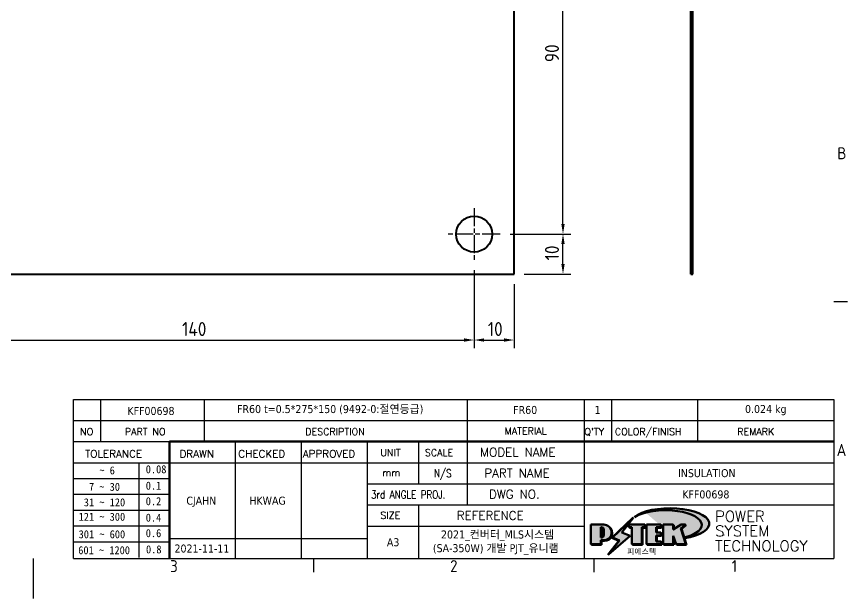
# Model space of a CAD drawing. Header units: millimetres. Extents: x 0 to 420, y 0 to 297.
# Drawn here: x 205.8 to 413.4, y 0 to 145.5 of the extents above; entities that cross this region are included whole.
import ezdxf
from ezdxf.enums import TextEntityAlignment as Align

# ---------------------------------------------------------------- set-up
doc = ezdxf.new("R2010")
doc.units = ezdxf.units.MM
doc.linetypes.add('CHAIN', pattern=[0.35429999999999995, 0.2362, -0.0295, 0.0591, -0.0295])
doc.linetypes.add('DASHED', pattern=[0.2067, 0.1654, -0.0413])
doc.layers.get('0').update_dxf_attribs({"color": 3, "lineweight": 25})
for name, color, linetype, lineweight in [('가려진 것(ISO)', 2, 'DASHED', 18), ('가시적인 것(ISO)', 3, 'Continuous', 40), ('경계(ISO)', 7, 'Continuous', 25), ('제목(ISO)', 5, 'Continuous', 50), ('중심 표식(ISO)', 1, 'Continuous', 25), ('치수(ISO)', 2, 'Continuous', 25), ('해치(ISO)', 7, 'Continuous', 18)]:
    doc.layers.add(name, color=color, linetype=linetype, lineweight=lineweight)
doc.styles.add('HAN_291', font='')
doc.styles.add('HAN_370', font='', dxfattribs={"width": 2})
doc.styles.add('RC_284', font='ROMANC.shx')
doc.styles.add('RC_287', font='ROMANC.shx')
doc.styles.add('RC_292', font='ROMANC.shx')
doc.styles.add('ROMANT_294', font='romant.shx')
doc.styles.add('문자 텍스트_PSTEK_POSCO', font='isocp.shx')
doc.styles.add('치수 텍스트_PSTEK_POSCO', font='isocp.shx')
doc.styles.add('텍스트 스타일198', font='tahoma.ttf')
doc.styles.add('텍스트 스타일333', font='ROMANC.shx', dxfattribs={"width": 0.800000011920929})
doc.styles.get('HAN_291').set_extended_font_data('GulimChe')
doc.styles.get('HAN_370').set_extended_font_data('GulimChe')
doc.dimstyles.new('치수_PSTEK_POSCO', dxfattribs={"dimtxt": 3.5, "dimasz": 2.5, "dimexe": 2, "dimexo": 2.5, "dimgap": 1, "dimtad": 1, "dimrnd": 1e-08, "dimdsep": 46, "dimtxsty": '치수 텍스트_PSTEK_POSCO', "dimcen": 0.09, "dimdle": 10, "dimclrd": 7, "dimclre": 7, "dimclrt": 2, "dimadec": 1, "dimazin": 2, "dimtfac": 1, "dimtmove": 0, "dimatfit": 3, "dimfxl": 0, "dimtolj": 1, "dimlwd": -1, "dimlwe": -1, "dimarcsym": 0})

# ---------------------------------------------------------------- blocks, each defined once
blk = doc.blocks.new('경계 Default Border')
at = {"layer": '경계(ISO)'}
for p, q in [((410, 74.25000190734863), (413.4000015258789, 74.25000190734863)), ((280, 10), (280, 6.599999666213989)), ((350, 10), (350, 6.599999666213989))]:
    blk.add_line(p, q, dxfattribs=at)
at = {"layer": '경계(ISO)', "flags": 128}
blk.add_lwpolyline([(210, 0), (210, 10)], dxfattribs=at)
at = {"layer": '경계(ISO)', "color": 2, "char_height": 3.00000011920929, "attachment_point": 7, "style": '문자 텍스트_PSTEK_POSCO'}
for s, insert in [('B', (410.878270202895, 109.8463944559917)), ('A', (410.7144008173592, 35.61784856929444)), ('3', (244.1685395229535, 6.57139439638704)), ('2', (314.127739416884, 6.57139439638704)), ('1', (384.4860661041481, 6.59999988079071))]:
    blk.add_mtext(s, dxfattribs=dict(at, insert=insert))
blk = doc.blocks.new('제목 블록 PSTEK')
for color, points in [(252, [(317.2195697678507, 17.0593801673321), (322.0326348870767, 21.62682475217465), (322.2781991042243, 21.94392121864296), (317.0471853425802, 16.97985676345368), (318.7512090904202, 16.1899260703855), (316.0018030350395, 12.71868385740789), (316.3356552234328, 13.00206718743325), (318.9235935156908, 16.2694494742633)]), (5, [(321.6183518841322, 17.4193704504104), (319.5281351041078, 18.24969419629727), (322.4505835294948, 22.02344462252142), (317.2195697678507, 17.0593801673321), (318.9235935156908, 16.2694494742633), (316.1741874603099, 12.79820726128571)]), (1, [(324.4839107253602, 19.60711530335299), (325.2419748254881, 19.60711530335299), (325.2419748254881, 20.25857663940324), (321.2266040451076, 20.25857663940324), (321.2266040451076, 19.60711530335299), (321.9846681452406, 19.60711530335299), (321.9846681452406, 15.3430047401139), (324.4839107253602, 15.3430047401139)]), (252, [(321.9846681452406, 19.60711530335299), (321.4042753185749, 19.60711530335299), (321.4042753185749, 19.45905590879572), (321.9846681452406, 19.45905590879572)]), (252, [(324.6615819988275, 19.45905590879572), (325.4196460989604, 19.45905590879572), (325.4196460989604, 20.11051724484596), (325.2419748254881, 20.11051724484596), (325.2419748254881, 19.60711530335299), (324.4839107253602, 19.60711530335299), (324.4839107253602, 15.3430047401139), (322.1623394187076, 15.3430047401139), (322.1623394187076, 15.19494534555726), (324.6615819988275, 15.19494534555726)]), (1, [(329.2277337269622, 20.25857663940324), (325.65654113025, 20.25857663940324), (325.65654113025, 15.3430047401139), (329.3580259941756, 15.3430047401139), (329.3580259941756, 15.9944660761648), (328.1137701654877, 15.9944660761648), (328.1137701654877, 17.56360607323003), (329.2277337269622, 17.56360607323003), (329.2277337269622, 18.25543873810179), (328.1137701654877, 18.25543873810179), (328.1137701654877, 19.60711530335299), (329.2277337269622, 19.60711530335299)]), (252, [(328.2914414389548, 19.45905590879572), (329.4054050004294, 19.45905590879572), (329.4054050004294, 20.11051724484596), (329.2277337269622, 20.11051724484596), (329.2277337269622, 19.60711530335299), (328.1137701654877, 19.60711530335299), (328.1137701654877, 18.25543873810179), (328.2914414389548, 18.25543873810179)]), (1, [(332.3312149849806, 20.25857663940324), (329.8592894925411, 20.25857663940324), (329.8592894925411, 15.3430047401139), (332.3312149849806, 15.3430047401139), (332.3312149849806, 17.4318630164523), (333.0701931098801, 15.3430047401139), (335.4855464857051, 15.3430047401139), (334.2514536401189, 19.30614745124769), (335.4379594596742, 20.25857663940324), (334.3071782107978, 20.25857663940324), (332.3312149849806, 18.99741471888304)]), (252, [(332.5088862584528, 20.1105172448466), (332.3312149849806, 20.1105172448466), (332.3312149849806, 18.99741471888368), (332.5088862584528, 19.11081371413894)]), (252, [(335.6156307331414, 20.11051724484596), (335.2535118015555, 20.11051724484596), (334.2514536401189, 19.30614745124769), (335.4855464857051, 15.3430047401139), (333.1954852176545, 15.3430047401139), (333.2478643833523, 15.19494534555726), (335.6632177591723, 15.19494534555726), (334.4291249135862, 19.15808805669106)]), (252, [(328.2914414389548, 17.41554667867274), (329.4054050004294, 17.41554667867274), (329.4054050004294, 18.10737934354514), (329.2277337269622, 18.10737934354514), (329.2277337269622, 17.56360607323003), (328.1137701654877, 17.56360607323003), (328.1137701654877, 15.9944660761648), (328.2914414389548, 15.9944660761648)]), (252, [(332.5088862584528, 16.92964231796647), (332.3312149849806, 17.43186301645164), (332.3312149849806, 15.3430047401139), (330.0369607660135, 15.3430047401139), (330.0369607660135, 15.19494534555726), (332.5088862584528, 15.19494534555726)]), (252, [(329.5356972676428, 15.8464066816075), (329.3580259941756, 15.8464066816075), (329.3580259941756, 15.3430047401139), (325.8342124037171, 15.3430047401139), (325.8342124037171, 15.19494534555726), (329.5356972676428, 15.19494534555726)])]:
    blk.add_hatch(color=color).paths.add_polyline_path(points)
h = blk.add_hatch(color=1)
edge = h.paths.add_edge_path(flags=0)
edge.add_line((314.2242174273352, 19.60711530335299), (314.2242174273352, 17.00126995915134))
edge.add_line((314.2242174273352, 17.00126995915134), (314.3485873187598, 17.00126995915134))
edge.add_arc((314.3485873187598, 17.6527312952023), 0.6514613360509371, 270, 360)
edge.add_line((315.0000486548106, 17.6527312952023), (315.0000486548106, 18.95565396730211))
edge.add_arc((314.3485873187598, 18.95565396730212), 0.6514613360508712, 0, 90)
edge.add_line((314.3485873187598, 19.60711530335299), (314.2242174273352, 19.60711530335299))
edge = h.paths.add_edge_path()
edge.add_arc((314.9847713324306, 18.28938669179658), 1.969189947606664, 269.9999999999959, 450)
edge.add_line((314.9847713324306, 20.25857663940318), (311.7664314776902, 20.25857663940324))
edge.add_line((311.7664314776902, 20.25857663940324), (311.7664314776902, 15.3430047401139))
edge.add_line((311.7664314776902, 15.3430047401139), (314.2242174273352, 15.3430047401139))
edge.add_line((314.2242174273352, 15.3430047401139), (314.2242174273352, 16.32019674418991))
edge.add_line((314.2242174273352, 16.32019674418991), (314.9847713324307, 16.32019674418991))
h = blk.add_hatch(color=252)
edge = h.paths.add_edge_path()
edge.add_arc((314.9847713324309, 18.28938669179657), 1.969189947606666, 270, 406.8278729790604)
edge.add_arc((315.1624426058984, 18.1413272972396), 1.969189947606962, -90, 53.560984836317004, ccw=False)
edge.add_line((315.1624426058984, 16.17213734963263), (314.4018887008024, 16.17213734963263))
edge.add_line((314.4018887008024, 16.17213734963263), (314.4018887008024, 15.19494534555726))
edge.add_line((314.4018887008024, 15.19494534555726), (311.9441027511573, 15.19494534555726))
edge.add_line((311.9441027511573, 15.19494534555726), (311.9441027511573, 15.3430047401139))
edge.add_line((311.9441027511573, 15.3430047401139), (314.2242174273352, 15.3430047401139))
edge.add_line((314.2242174273352, 15.3430047401139), (314.2242174273352, 16.32019674418991))
edge.add_line((314.2242174273352, 16.32019674418991), (314.9847713324309, 16.32019674418991))
h = blk.add_hatch(color=252)
edge = h.paths.add_edge_path()
edge.add_line((314.4018887008024, 19.45905590879572), (314.5262585922315, 19.45905590879572))
edge.add_arc((314.5262585922314, 18.80759457274939), 0.6514613360463194, 60.4189348879147, 90.00000000000318, ccw=False)
edge.add_arc((314.3485873187602, 18.95565396730057), 0.6514613360524251, 39.96992292766206, 90.00000000009999)
edge.add_line((314.3485873187591, 19.60711530335307), (314.2242174273352, 19.60711530335298))
edge.add_line((314.2242174273352, 19.60711530335299), (314.2242174273352, 17.00126995915134))
edge.add_line((314.2242174273352, 17.00126995915134), (314.3485873187591, 17.00126995915134))
edge.add_arc((314.3485873187568, 17.652731295233), 0.6514613360816299, 270.0000000002, 274.6930825552478)
edge.add_line((314.4018887008024, 17.0034541317032), (314.4018887008024, 19.45905590879572))
at = {"layer": '해치(ISO)'}
h = blk.add_hatch(color=140, dxfattribs=at)
edge = h.paths.add_edge_path()
edge.add_ellipse((330.3660919371412, 20.15576403068321), major_axis=(9.100907360794343, 0), ratio=0.4069904968023172, start_angle=301.3098473703837, end_angle=507.7436900681698)
edge.add_ellipse((331.5340919371412, 20.4634168429492), major_axis=(-9.82350664112931, 0), ratio=0.3942600559756514, start_angle=111.51207141178469, end_angle=334.47025347086895, ccw=False)
edge.add_line((335.1363447531188, 16.8601935978785), (335.0955236905705, 16.99119398620872))
at = {"color": 180}
for p, q in [((182.475792979055, 11.79100474011392), (182.4757929790549, 51.56524660363496)), ((182.4757929790549, 51.56524660363496), (372.4757929537551, 51.56524660363496)), ((189.2651435055721, 51.56524660363496), (189.2651435055722, 41.00524660363494)), ((215.2152739891528, 41.00524660363494), (215.2152739891528, 51.56524660363496)), ((280.8758854511282, 51.56524660363496), (280.8758854511282, 41.00524660363494)), ((310.0881549537552, 51.56524660363496), (310.0881549537553, 41.00524660363494)), ((316.9044520275131, 51.56524660363496), (316.9044520275127, 41.00524660363494)), ((338.4566026226726, 51.56524660363496), (338.4566026226727, 41.00524660363494)), ((372.4757929537551, 51.56524660363496), (372.4757929537551, 11.79100474011389)), ((182.475792979055, 46.2852466036349), (372.4757929537551, 46.28524660363492)), ((182.475792979055, 41.00524660363493), (206.451475290024, 41.00524660363493)), ((222.9401812389276, 11.79100474011392), (222.9401812389276, 41.00524660363494)), ((239.4288871878316, 11.79100474011392), (239.4288871878316, 41.00524660363494)), ((255.9175931367356, 11.79100474011392), (255.9175931367356, 41.00524660363494)), ((268.6918866058747, 41.00524660363494), (268.6918866058747, 30.44524660363498)), ((280.8758854511282, 41.00524660363494), (280.8758854511282, 25.16524660363502)), ((310.088154953755, 41.00524660363494), (310.088154953755, 11.79100474011392)), ((182.475792979055, 35.72524660363497), (206.451475290024, 35.72524660363497)), ((198.8621818849491, 12.02524660363491), (198.8621818849491, 35.72524660363497)), ((206.451475290024, 35.72524660363497), (372.4757929537551, 35.72524660363497)), ((182.475792979055, 31.77524660363492), (206.451475290024, 31.77524660363492)), ((255.917593136736, 30.44524660363498), (372.4757929537552, 30.44524660363501)), ((182.475792979055, 27.82524660363487), (206.451475290024, 27.82524660363487)), ((255.9175931367359, 25.16524660363502), (372.4757929537552, 25.165246603635)), ((268.6918866058744, 25.16524660363502), (268.6918866058744, 11.79100474011392)), ((182.475792979055, 23.87524660363505), (206.451475290024, 23.87524660363505)), ((182.475792979055, 19.92524660363478), (206.451475290024, 19.92524660363478)), ((255.9175931367359, 19.88524660363481), (310.0881549537553, 19.88524660363481)), ((206.451475290024, 16.74100474011396), (255.9175931367359, 16.74100474011396)), ((182.475792979055, 15.97524660363496), (206.451475290024, 15.97524660363496)), ((182.475792979055, 11.79100474011392), (372.4757929537551, 11.79100474011389))]:
    blk.add_line(p, q, dxfattribs=at)
at = {"color": 7, "lineweight": 50}
for p, q in [((206.4514752900237, 11.79100474011392), (206.4514752900237, 41.00524660363494)), ((206.451475290024, 41.00524660363494), (372.4757929537551, 41.00524660363496))]:
    blk.add_line(p, q, dxfattribs=at)
at = {"color": 7}
for p, q in [((322.2781991042243, 21.94392121864296), (317.0471853425802, 16.97985676345368)), ((322.4505835294948, 22.02344462252142), (317.2195697678507, 17.0593801673321)), ((317.2195697678507, 17.0593801673321), (322.0326348870767, 21.62682475217465)), ((319.5281351041078, 18.24969419629727), (322.4505835294948, 22.02344462252142)), ((322.0326348870767, 21.62682475217465), (322.2781991042243, 21.94392121864296)), ((311.7664314776902, 20.25900474011391), (311.7664314776902, 15.34300474011391)), ((314.9847713324309, 20.25857663940324), (311.7664314776902, 20.25857663940324)), ((314.9847713324309, 20.25857663940324), (311.7664314776902, 20.25857663940324)), ((311.7664314776902, 20.25857663940324), (311.7664314776902, 15.3430047401139)), ((314.2242174273352, 17.00126995915134), (314.2242174273352, 19.60711530335299)), ((314.2242174273352, 19.60711530335299), (314.3485873187591, 19.60711530335299)), ((314.3485873187591, 19.60711530335299), (314.2242174273352, 19.60711530335299)), ((314.2242174273352, 19.60711530335299), (314.2242174273352, 17.00126995915134)), ((314.2242174273352, 17.00126995915134), (314.2242174273352, 19.60711530335299)), ((314.2242174273352, 19.60711530335299), (314.3485873187591, 19.60711530335299)), ((314.4018887008024, 19.45905590879572), (314.5262585922314, 19.45905590879572)), ((314.4018887008024, 17.0034541317032), (314.4018887008024, 19.45905590879572)), ((315.0000486548106, 18.95565396730275), (315.0000486548106, 17.65273129520161)), ((315.0000486548106, 18.95565396730275), (315.0000486548106, 17.65273129520161)), ((325.2419748254881, 20.25857663940324), (321.2266040451076, 20.25857663940324)), ((321.2266040451076, 20.25857663940324), (321.2266040451076, 19.60711530335299)), ((325.2419748254881, 20.25857663940324), (321.2266040451076, 20.25857663940324)), ((321.2266040451076, 20.25857663940324), (321.2266040451076, 19.60711530335299)), ((321.2266040451076, 19.60711530335299), (321.9846681452406, 19.60711530335299)), ((321.2266040451076, 19.60711530335299), (321.9846681452406, 19.60711530335299)), ((321.4042753185749, 19.60711530335299), (321.4042753185749, 19.45905590879572)), ((321.9846681452406, 19.60711530335299), (321.4042753185749, 19.60711530335299)), ((321.4042753185749, 19.45905590879572), (321.9846681452406, 19.45905590879572)), ((321.9846681452406, 19.60711530335299), (321.9846681452406, 15.3430047401139)), ((321.9846681452406, 19.45905590879572), (321.9846681452406, 19.60711530335299)), ((321.9846681452406, 19.60711530335299), (321.9846681452406, 15.3430047401139)), ((324.4839107253602, 19.60711530335299), (325.2419748254881, 19.60711530335299)), ((324.4839107253602, 15.3430047401139), (324.4839107253602, 19.60711530335299)), ((325.2419748254881, 19.60711530335299), (324.4839107253602, 19.60711530335299)), ((324.4839107253602, 19.60711530335299), (324.4839107253602, 15.3430047401139)), ((324.4839107253602, 19.60711530335299), (325.2419748254881, 19.60711530335299)), ((324.4839107253602, 15.3430047401139), (324.4839107253602, 19.60711530335299)), ((324.6615819988275, 19.45905590879572), (325.4196460989604, 19.45905590879572)), ((324.6615819988275, 15.19494534555726), (324.6615819988275, 19.45905590879572)), ((325.2419748254881, 19.60711530335299), (325.2419748254881, 20.25857663940324)), ((325.2419748254881, 19.60711530335299), (325.2419748254881, 20.25857663940324)), ((325.4196460989604, 20.11051724484596), (325.2419748254881, 20.11051724484596)), ((325.2419748254881, 20.11051724484596), (325.2419748254881, 19.60711530335299)), ((325.4196460989604, 19.45905590879572), (325.4196460989604, 20.11051724484596)), ((329.2277337269622, 20.25857663940324), (325.65654113025, 20.25857663940324)), ((325.65654113025, 20.25857663940324), (325.65654113025, 15.3430047401139)), ((325.65654113025, 20.25857663940324), (325.65654113025, 15.3430047401139)), ((329.2277337269622, 20.25857663940324), (325.65654113025, 20.25857663940324)), ((328.1137701654877, 18.25543873810179), (328.1137701654877, 19.60711530335299)), ((328.1137701654877, 19.60711530335299), (329.2277337269622, 19.60711530335299)), ((329.2277337269622, 19.60711530335299), (328.1137701654877, 19.60711530335299)), ((328.1137701654877, 19.60711530335299), (328.1137701654877, 18.25543873810179)), ((328.1137701654877, 18.25543873810179), (328.1137701654877, 19.60711530335299)), ((328.1137701654877, 19.60711530335299), (329.2277337269622, 19.60711530335299)), ((328.2914414389548, 18.25543873810179), (328.2914414389548, 19.45905590879572)), ((328.2914414389548, 19.45905590879572), (329.4054050004294, 19.45905590879572)), ((329.2277337269622, 19.60711530335299), (329.2277337269622, 20.25857663940324)), ((329.2277337269622, 19.60711530335299), (329.2277337269622, 20.25857663940324)), ((329.4054050004294, 20.11051724484596), (329.2277337269622, 20.11051724484596)), ((329.2277337269622, 20.11051724484596), (329.2277337269622, 19.60711530335299)), ((329.4054050004294, 19.45905590879572), (329.4054050004294, 20.11051724484596)), ((332.3312149849806, 20.25857663940324), (329.8592894925411, 20.25857663940324)), ((329.8592894925411, 20.25857663940324), (329.8592894925411, 15.3430047401139)), ((329.8592894925411, 20.25857663940324), (329.8592894925411, 15.3430047401139)), ((332.3312149849806, 20.25857663940324), (329.8592894925411, 20.25857663940324)), ((334.3071782107978, 20.25857663940324), (332.3312149849806, 18.99741471888304)), ((332.3312149849806, 18.99741471888304), (332.3312149849806, 20.25857663940324)), ((334.3071782107978, 20.25857663940324), (332.3312149849806, 18.99741471888304)), ((332.3312149849806, 18.99741471888304), (332.3312149849806, 20.25857663940324)), ((332.5088862584528, 20.1105172448466), (332.3312149849806, 20.1105172448466)), ((332.3312149849806, 20.1105172448466), (332.3312149849806, 18.99741471888368)), ((332.3312149849806, 18.99741471888368), (332.5088862584528, 19.11081371413894)), ((332.5088862584528, 19.11081371413894), (332.5088862584528, 20.1105172448466)), ((334.2514536401189, 19.30614745124769), (335.4379594596742, 20.25857663940324)), ((334.2514536401189, 19.30614745124769), (335.4379594596742, 20.25857663940324)), ((335.2535118015555, 20.11051724484596), (334.2514536401189, 19.30614745124769)), ((335.4855464857051, 15.3430047401139), (334.2514536401189, 19.30614745124769)), ((334.2514536401189, 19.30614745124769), (335.4855464857051, 15.3430047401139)), ((335.4855464857051, 15.3430047401139), (334.2514536401189, 19.30614745124769)), ((335.4379594596742, 20.25857663940324), (334.3071782107978, 20.25857663940324)), ((335.4379594596742, 20.25857663940324), (334.3071782107978, 20.25857663940324)), ((334.4291249135862, 19.15808805669104), (335.6156307331414, 20.11051724484596)), ((335.6632177591723, 15.19494534555726), (334.4291249135862, 19.15808805669104)), ((335.6156307331414, 20.11051724484596), (335.2535118015555, 20.11051724484596)), ((314.3485873187591, 17.00126995915134), (314.2242174273352, 17.00126995915134)), ((314.2242174273352, 17.00126995915134), (314.3485873187591, 17.00126995915134)), ((314.3485873187591, 17.00126995915134), (314.2242174273352, 17.00126995915134)), ((316.1741874603099, 12.79820726128571), (321.6183518841322, 17.4193704504104)), ((317.0471853425802, 16.97985676345368), (318.7512090904202, 16.1899260703855)), ((318.9235935156908, 16.2694494742633), (317.2195697678507, 17.0593801673321)), ((317.2195697678507, 17.0593801673321), (318.9235935156908, 16.2694494742633)), ((321.6183518841322, 17.4193704504104), (319.5281351041078, 18.24969419629727)), ((329.2277337269622, 18.25543873810179), (328.1137701654877, 18.25543873810179)), ((328.1137701654877, 18.25543873810179), (328.2914414389548, 18.25543873810179)), ((329.2277337269622, 18.25543873810179), (328.1137701654877, 18.25543873810179)), ((328.1137701654877, 17.56360607323003), (329.2277337269622, 17.56360607323003)), ((328.1137701654877, 15.9944660761648), (328.1137701654877, 17.56360607323003)), ((329.2277337269622, 17.56360607323003), (328.1137701654877, 17.56360607323003)), ((328.1137701654877, 17.56360607323003), (328.1137701654877, 15.9944660761648)), ((328.1137701654877, 17.56360607323003), (329.2277337269622, 17.56360607323003)), ((328.1137701654877, 15.9944660761648), (328.1137701654877, 17.56360607323003)), ((328.2914414389548, 15.9944660761648), (328.2914414389548, 17.41554667867274)), ((328.2914414389548, 17.41554667867274), (329.4054050004294, 17.41554667867274)), ((329.2277337269622, 17.56360607323003), (329.2277337269622, 18.25543873810179)), ((329.2277337269622, 17.56360607323003), (329.2277337269622, 18.25543873810179)), ((329.4054050004294, 18.10737934354514), (329.2277337269622, 18.10737934354514)), ((329.2277337269622, 18.10737934354514), (329.2277337269622, 17.56360607323003)), ((329.4054050004294, 17.41554667867274), (329.4054050004294, 18.10737934354514)), ((332.3312149849806, 17.4318630164523), (333.0701931098801, 15.3430047401139)), ((332.3312149849806, 15.3430047401139), (332.3312149849806, 17.4318630164523)), ((332.5088862584528, 16.92964231796647), (332.3312149849806, 17.43186301645164)), ((332.3312149849806, 17.43186301645164), (332.3312149849806, 15.3430047401139)), ((332.3312149849806, 17.4318630164523), (333.0701931098801, 15.3430047401139)), ((332.3312149849806, 15.3430047401139), (332.3312149849806, 17.4318630164523)), ((332.5088862584528, 15.19494534555726), (332.5088862584528, 16.92964231796647)), ((345.0447381189468, 17.50375595811051), (344.9867755289346, 17.689895936919)), ((311.7664314776902, 15.3430047401139), (314.2242174273352, 15.3430047401139)), ((311.7664314776902, 15.3430047401139), (314.2242174273352, 15.3430047401139)), ((314.2242174273352, 15.3430047401139), (311.9441027511573, 15.3430047401139)), ((311.9441027511573, 15.3430047401139), (311.9441027511573, 15.19494534555726)), ((311.9441027511573, 15.19494534555726), (314.4018887008024, 15.19494534555726)), ((314.2242174273352, 16.32019674418991), (314.9847713324309, 16.32019674418991)), ((314.2242174273352, 15.3430047401139), (314.2242174273352, 16.32019674418991)), ((314.9847713324309, 16.32019674418991), (314.2242174273352, 16.32019674418991)), ((314.2242174273352, 16.32019674418991), (314.2242174273352, 15.3430047401139)), ((314.2242174273352, 16.32019674418991), (314.9847713324309, 16.32019674418991)), ((314.2242174273352, 15.3430047401139), (314.2242174273352, 16.32019674418991)), ((314.4018887008024, 16.17213734963263), (315.162442605898, 16.17213734963263)), ((314.4018887008024, 15.19494534555726), (314.4018887008024, 16.17213734963263)), ((318.7512090904202, 16.1899260703855), (316.0018030350395, 12.71868385740789)), ((318.9235935156908, 16.2694494742633), (316.1741874603099, 12.79820726128571)), ((316.3356552234328, 13.00206718743325), (318.9235935156908, 16.2694494742633)), ((321.9846681452406, 15.3430047401139), (324.4839107253602, 15.3430047401139)), ((321.9846681452406, 15.3430047401139), (324.4839107253602, 15.3430047401139)), ((324.4839107253602, 15.3430047401139), (322.1623394187076, 15.3430047401139)), ((322.1623394187076, 15.3430047401139), (322.1623394187076, 15.19494534555726)), ((322.1623394187076, 15.19494534555726), (324.6615819988275, 15.19494534555726)), ((325.65654113025, 15.3430047401139), (329.3580259941756, 15.3430047401139)), ((325.65654113025, 15.3430047401139), (329.3580259941756, 15.3430047401139)), ((329.3580259941756, 15.3430047401139), (325.8342124037171, 15.3430047401139)), ((325.8342124037171, 15.3430047401139), (325.8342124037171, 15.19494534555726)), ((325.8342124037171, 15.19494534555726), (329.5356972676428, 15.19494534555726)), ((329.3580259941756, 15.9944660761648), (328.1137701654877, 15.9944660761648)), ((328.1137701654877, 15.9944660761648), (328.2914414389548, 15.9944660761648)), ((329.3580259941756, 15.9944660761648), (328.1137701654877, 15.9944660761648)), ((329.3580259941756, 15.3430047401139), (329.3580259941756, 15.9944660761648)), ((329.3580259941756, 15.3430047401139), (329.3580259941756, 15.9944660761648)), ((329.5356972676428, 15.8464066816075), (329.3580259941756, 15.8464066816075)), ((329.3580259941756, 15.8464066816075), (329.3580259941756, 15.3430047401139)), ((329.5356972676428, 15.19494534555726), (329.5356972676428, 15.8464066816075)), ((329.8592894925411, 15.3430047401139), (332.3312149849806, 15.3430047401139)), ((329.8592894925411, 15.3430047401139), (332.3312149849806, 15.3430047401139)), ((332.3312149849806, 15.3430047401139), (330.0369607660135, 15.3430047401139)), ((330.0369607660135, 15.3430047401139), (330.0369607660135, 15.19494534555726)), ((330.0369607660135, 15.19494534555726), (332.5088862584528, 15.19494534555726)), ((333.0701931098801, 15.3430047401139), (335.4855464857051, 15.3430047401139)), ((333.0701931098801, 15.3430047401139), (335.4855464857051, 15.3430047401139)), ((335.4855464857051, 15.3430047401139), (333.1954852176545, 15.3430047401139)), ((333.1954852176545, 15.3430047401139), (333.2478643833523, 15.19494534555726)), ((333.2478643833523, 15.19494534555726), (335.6632177591723, 15.19494534555726)), ((316.0018030350395, 12.71868385740789), (316.3356552234328, 13.00206718743325))]:
    blk.add_line(p, q, dxfattribs=at)
at = {"color": 5}
for p, q in [((322.4505835294948, 22.02344462252142), (317.2195697678507, 17.0593801673321)), ((319.5281351041078, 18.24969419629727), (322.4505835294948, 22.02344462252142)), ((316.1741874603099, 12.79820726128571), (321.6183518841322, 17.4193704504104)), ((317.2195697678507, 17.0593801673321), (318.9235935156908, 16.2694494742633)), ((321.6183518841322, 17.4193704504104), (319.5281351041078, 18.24969419629727)), ((318.9235935156908, 16.2694494742633), (316.1741874603099, 12.79820726128571))]:
    blk.add_line(p, q, dxfattribs=at)
at = {"color": 1}
for p, q in [((314.9847713324309, 20.25857663940324), (311.7664314776902, 20.25857663940324)), ((311.7664314776902, 20.25857663940324), (311.7664314776902, 15.3430047401139)), ((314.2242174273352, 17.00126995915134), (314.2242174273352, 19.60711530335299)), ((314.2242174273352, 19.60711530335299), (314.3485873187591, 19.60711530335299)), ((315.0000486548106, 18.95565396730275), (315.0000486548106, 17.65273129520161)), ((325.2419748254881, 20.25857663940324), (321.2266040451076, 20.25857663940324)), ((321.2266040451076, 20.25857663940324), (321.2266040451076, 19.60711530335299)), ((321.2266040451076, 19.60711530335299), (321.9846681452406, 19.60711530335299)), ((321.9846681452406, 19.60711530335299), (321.9846681452406, 15.3430047401139)), ((324.4839107253602, 19.60711530335299), (325.2419748254881, 19.60711530335299)), ((324.4839107253602, 15.3430047401139), (324.4839107253602, 19.60711530335299)), ((325.2419748254881, 19.60711530335299), (325.2419748254881, 20.25857663940324)), ((329.2277337269622, 20.25857663940324), (325.65654113025, 20.25857663940324)), ((325.65654113025, 20.25857663940324), (325.65654113025, 15.3430047401139)), ((328.1137701654877, 18.25543873810179), (328.1137701654877, 19.60711530335299)), ((328.1137701654877, 19.60711530335299), (329.2277337269622, 19.60711530335299)), ((329.2277337269622, 19.60711530335299), (329.2277337269622, 20.25857663940324)), ((332.3312149849806, 20.25857663940324), (329.8592894925411, 20.25857663940324)), ((329.8592894925411, 20.25857663940324), (329.8592894925411, 15.3430047401139)), ((334.3071782107978, 20.25857663940324), (332.3312149849806, 18.99741471888304)), ((332.3312149849806, 18.99741471888304), (332.3312149849806, 20.25857663940324)), ((334.2514536401189, 19.30614745124769), (335.4379594596742, 20.25857663940324)), ((335.4855464857051, 15.3430047401139), (334.2514536401189, 19.30614745124769)), ((335.4379594596742, 20.25857663940324), (334.3071782107978, 20.25857663940324)), ((314.3485873187591, 17.00126995915134), (314.2242174273352, 17.00126995915134)), ((329.2277337269622, 18.25543873810179), (328.1137701654877, 18.25543873810179)), ((328.1137701654877, 17.56360607323003), (329.2277337269622, 17.56360607323003)), ((328.1137701654877, 15.9944660761648), (328.1137701654877, 17.56360607323003)), ((329.2277337269622, 17.56360607323003), (329.2277337269622, 18.25543873810179)), ((332.3312149849806, 17.4318630164523), (333.0701931098801, 15.3430047401139)), ((332.3312149849806, 15.3430047401139), (332.3312149849806, 17.4318630164523)), ((311.7664314776902, 15.3430047401139), (314.2242174273352, 15.3430047401139)), ((314.2242174273352, 16.32019674418991), (314.9847713324309, 16.32019674418991)), ((314.2242174273352, 15.3430047401139), (314.2242174273352, 16.32019674418991)), ((321.9846681452406, 15.3430047401139), (324.4839107253602, 15.3430047401139)), ((325.65654113025, 15.3430047401139), (329.3580259941756, 15.3430047401139)), ((329.3580259941756, 15.9944660761648), (328.1137701654877, 15.9944660761648)), ((329.3580259941756, 15.3430047401139), (329.3580259941756, 15.9944660761648)), ((329.8592894925411, 15.3430047401139), (332.3312149849806, 15.3430047401139)), ((333.0701931098801, 15.3430047401139), (335.4855464857051, 15.3430047401139))]:
    blk.add_line(p, q, dxfattribs=at)
at = {"color": 7}
for centre, radius, start, end in [((314.3485873187598, 18.95565396730211), 0.6514613360508712, 0, 90), ((314.3485873187602, 18.95565396730057), 0.6514613360524251, 39.96992292766117, 90), ((314.3485873187598, 18.95565396730212), 0.6514613360508712, 0, 90), ((314.5262585922314, 18.80759457274939), 0.6514613360463193, 60.41893488791137, 90), ((314.9847713324309, 18.28938669179658), 1.969189947606665, 270, 90), ((314.9847713324309, 18.28938669179658), 1.969189947606665, 270, 90), ((314.9847713324307, 18.2893866917965), 1.969189947606594, 270, 46.82787297909833), ((315.1624426058984, 18.1413272972396), 1.969189947606961, 270, 53.56098483636067), ((314.3485873187597, 17.65273129520228), 0.6514613360509381, 270, 0), ((314.3485873187598, 17.6527312952023), 0.6514613360509381, 270, 0), ((314.3485873187568, 17.652731295233), 0.6514613360816299, 270, 274.6930825552478)]:
    blk.add_arc(centre, radius, start, end, dxfattribs=at)
at = {"color": 1}
for centre, radius, start, end in [((314.3485873187598, 18.95565396730211), 0.6514613360508712, 0, 90), ((314.9847713324309, 18.28938669179657), 1.969189947606665, 270, 90), ((314.3485873187598, 17.6527312952023), 0.6514613360509381, 270, 0)]:
    blk.add_arc(centre, radius, start, end, dxfattribs=at)
at = {"layer": '제목(ISO)', "lineweight": 18}
blk.add_line((182.475792979055, 35.72500474011393), (182.475792979055, 11.79100474011392), dxfattribs=at)
at = {"layer": '제목(ISO)'}
for p, q in [((322.2781991042243, 21.94392121864296), (317.0471853425802, 16.97985676345368)), ((322.4505835294948, 22.02344462252142), (317.2195697678507, 17.0593801673321)), ((317.2195697678507, 17.0593801673321), (322.0326348870767, 21.62682475217465)), ((319.5281351041078, 18.24969419629727), (322.4505835294948, 22.02344462252142)), ((322.0326348870767, 21.62682475217465), (322.2781991042243, 21.94392121864296)), ((314.9847713324306, 20.25857663940324), (311.7664314776902, 20.25857663940324)), ((311.7664314776902, 20.25857663940324), (311.7664314776902, 15.3430047401139)), ((314.2242174273352, 17.00126995915134), (314.2242174273352, 19.60711530335299)), ((314.2242174273352, 19.60711530335299), (314.3485873187598, 19.60711530335299)), ((314.3485873187591, 19.60711530335299), (314.2242174273352, 19.60711530335299)), ((314.2242174273352, 19.60711530335299), (314.2242174273352, 17.00126995915134)), ((314.4018887008024, 19.45905590879572), (314.5262585922314, 19.45905590879572)), ((314.4018887008024, 17.0034541317032), (314.4018887008024, 19.45905590879572)), ((315.0000486548106, 18.95565396730211), (315.0000486548106, 17.6527312952023)), ((325.2419748254881, 20.25857663940324), (321.2266040451076, 20.25857663940324)), ((321.2266040451076, 20.25857663940324), (321.2266040451076, 19.60711530335299)), ((321.2266040451076, 19.60711530335299), (321.9846681452406, 19.60711530335299)), ((321.9846681452406, 19.60711530335299), (321.4042753185749, 19.60711530335299)), ((321.4042753185749, 19.60711530335299), (321.4042753185749, 19.45905590879572)), ((321.4042753185749, 19.45905590879572), (321.9846681452406, 19.45905590879572)), ((321.9846681452406, 19.60711530335299), (321.9846681452406, 15.3430047401139)), ((321.9846681452406, 19.45905590879572), (321.9846681452406, 19.60711530335299)), ((324.4839107253602, 19.60711530335299), (325.2419748254881, 19.60711530335299)), ((324.4839107253602, 15.3430047401139), (324.4839107253602, 19.60711530335299)), ((325.2419748254881, 19.60711530335299), (324.4839107253602, 19.60711530335299)), ((324.4839107253602, 19.60711530335299), (324.4839107253602, 15.3430047401139)), ((324.6615819988275, 19.45905590879572), (325.4196460989604, 19.45905590879572)), ((324.6615819988275, 15.19494534555726), (324.6615819988275, 19.45905590879572)), ((325.2419748254881, 19.60711530335299), (325.2419748254881, 20.25857663940324)), ((325.4196460989604, 20.11051724484596), (325.2419748254881, 20.11051724484596)), ((325.2419748254881, 20.11051724484596), (325.2419748254881, 19.60711530335299)), ((325.4196460989604, 19.45905590879572), (325.4196460989604, 20.11051724484596)), ((329.2277337269622, 20.25857663940324), (325.65654113025, 20.25857663940324)), ((325.65654113025, 20.25857663940324), (325.65654113025, 15.3430047401139)), ((328.1137701654877, 18.25543873810179), (328.1137701654877, 19.60711530335299)), ((328.1137701654877, 19.60711530335299), (329.2277337269622, 19.60711530335299)), ((329.2277337269622, 19.60711530335299), (328.1137701654877, 19.60711530335299)), ((328.1137701654877, 19.60711530335299), (328.1137701654877, 18.25543873810179)), ((328.2914414389548, 19.45905590879572), (329.4054050004294, 19.45905590879572)), ((328.2914414389548, 18.25543873810179), (328.2914414389548, 19.45905590879572)), ((329.2277337269622, 19.60711530335299), (329.2277337269622, 20.25857663940324)), ((329.4054050004294, 20.11051724484596), (329.2277337269622, 20.11051724484596)), ((329.2277337269622, 20.11051724484596), (329.2277337269622, 19.60711530335299)), ((329.4054050004294, 19.45905590879572), (329.4054050004294, 20.11051724484596)), ((332.3312149849806, 20.25857663940324), (329.8592894925411, 20.25857663940324)), ((329.8592894925411, 20.25857663940324), (329.8592894925411, 15.3430047401139)), ((334.3071782107978, 20.25857663940324), (332.3312149849806, 18.99741471888304)), ((332.3312149849806, 18.99741471888304), (332.3312149849806, 20.25857663940324)), ((332.5088862584528, 20.1105172448466), (332.3312149849806, 20.1105172448466)), ((332.3312149849806, 20.1105172448466), (332.3312149849806, 18.99741471888368)), ((332.3312149849806, 18.99741471888368), (332.5088862584528, 19.11081371413894)), ((332.5088862584528, 19.11081371413894), (332.5088862584528, 20.1105172448466)), ((334.2514536401189, 19.30614745124769), (335.4379594596742, 20.25857663940324)), ((335.2535118015555, 20.11051724484596), (334.2514536401189, 19.30614745124769)), ((335.4855464857051, 15.3430047401139), (334.2514536401189, 19.30614745124769)), ((334.2514536401189, 19.30614745124769), (335.4855464857051, 15.3430047401139)), ((335.4379594596742, 20.25857663940324), (334.3071782107978, 20.25857663940324)), ((334.4291249135862, 19.15808805669106), (335.6156307331414, 20.11051724484596)), ((335.6632177591723, 15.19494534555726), (334.4291249135862, 19.15808805669106)), ((335.6156307331414, 20.11051724484596), (335.2535118015555, 20.11051724484596)), ((314.3485873187598, 17.00126995915134), (314.2242174273352, 17.00126995915134)), ((314.2242174273352, 17.00126995915134), (314.3485873187591, 17.00126995915134)), ((316.1741874603099, 12.79820726128571), (321.6183518841322, 17.4193704504104)), ((317.0471853425802, 16.97985676345368), (318.7512090904202, 16.1899260703855)), ((317.2195697678507, 17.0593801673321), (318.9235935156908, 16.2694494742633)), ((318.9235935156908, 16.2694494742633), (317.2195697678507, 17.0593801673321)), ((321.6183518841322, 17.4193704504104), (319.5281351041078, 18.24969419629727)), ((329.2277337269622, 18.25543873810179), (328.1137701654877, 18.25543873810179)), ((328.1137701654877, 18.25543873810179), (328.2914414389548, 18.25543873810179)), ((328.1137701654877, 15.9944660761648), (328.1137701654877, 17.56360607323003)), ((328.1137701654877, 17.56360607323003), (329.2277337269622, 17.56360607323003)), ((329.2277337269622, 17.56360607323003), (328.1137701654877, 17.56360607323003)), ((328.1137701654877, 17.56360607323003), (328.1137701654877, 15.9944660761648)), ((328.2914414389548, 17.41554667867274), (329.4054050004294, 17.41554667867274)), ((328.2914414389548, 15.9944660761648), (328.2914414389548, 17.41554667867274)), ((329.2277337269622, 17.56360607323003), (329.2277337269622, 18.25543873810179)), ((329.4054050004294, 18.10737934354514), (329.2277337269622, 18.10737934354514)), ((329.2277337269622, 18.10737934354514), (329.2277337269622, 17.56360607323003)), ((329.4054050004294, 17.41554667867274), (329.4054050004294, 18.10737934354514)), ((332.3312149849806, 15.3430047401139), (332.3312149849806, 17.4318630164523)), ((332.3312149849806, 17.4318630164523), (333.0701931098801, 15.3430047401139)), ((332.5088862584528, 16.92964231796647), (332.3312149849806, 17.43186301645164)), ((332.3312149849806, 17.43186301645164), (332.3312149849806, 15.3430047401139)), ((332.5088862584528, 15.19494534555726), (332.5088862584528, 16.92964231796647)), ((311.7664314776902, 15.3430047401139), (314.2242174273352, 15.3430047401139)), ((314.2242174273352, 15.3430047401139), (311.9441027511573, 15.3430047401139)), ((311.9441027511573, 15.3430047401139), (311.9441027511573, 15.19494534555726)), ((311.9441027511573, 15.19494534555726), (314.4018887008024, 15.19494534555726)), ((314.2242174273352, 15.3430047401139), (314.2242174273352, 16.32019674418991)), ((314.2242174273352, 16.32019674418991), (314.9847713324307, 16.32019674418991)), ((314.9847713324309, 16.32019674418991), (314.2242174273352, 16.32019674418991)), ((314.2242174273352, 16.32019674418991), (314.2242174273352, 15.3430047401139)), ((314.4018887008024, 15.19494534555726), (314.4018887008024, 16.17213734963263)), ((314.4018887008024, 16.17213734963263), (315.1624426058984, 16.17213734963263)), ((318.7512090904202, 16.1899260703855), (316.0018030350395, 12.71868385740789)), ((318.9235935156908, 16.2694494742633), (316.1741874603099, 12.79820726128571)), ((316.3356552234328, 13.00206718743325), (318.9235935156908, 16.2694494742633)), ((321.9846681452406, 15.3430047401139), (324.4839107253602, 15.3430047401139)), ((324.4839107253602, 15.3430047401139), (322.1623394187076, 15.3430047401139)), ((322.1623394187076, 15.3430047401139), (322.1623394187076, 15.19494534555726)), ((322.1623394187076, 15.19494534555726), (324.6615819988275, 15.19494534555726)), ((325.65654113025, 15.3430047401139), (329.3580259941756, 15.3430047401139)), ((329.3580259941756, 15.3430047401139), (325.8342124037171, 15.3430047401139)), ((325.8342124037171, 15.3430047401139), (325.8342124037171, 15.19494534555726)), ((325.8342124037171, 15.19494534555726), (329.5356972676428, 15.19494534555726)), ((329.3580259941756, 15.9944660761648), (328.1137701654877, 15.9944660761648)), ((328.1137701654877, 15.9944660761648), (328.2914414389548, 15.9944660761648)), ((329.3580259941756, 15.3430047401139), (329.3580259941756, 15.9944660761648)), ((329.5356972676428, 15.8464066816075), (329.3580259941756, 15.8464066816075)), ((329.3580259941756, 15.8464066816075), (329.3580259941756, 15.3430047401139)), ((329.5356972676428, 15.19494534555726), (329.5356972676428, 15.8464066816075)), ((329.8592894925411, 15.3430047401139), (332.3312149849806, 15.3430047401139)), ((332.3312149849806, 15.3430047401139), (330.0369607660135, 15.3430047401139)), ((330.0369607660135, 15.3430047401139), (330.0369607660135, 15.19494534555726)), ((330.0369607660135, 15.19494534555726), (332.5088862584528, 15.19494534555726)), ((333.0701931098801, 15.3430047401139), (335.4855464857051, 15.3430047401139)), ((335.4855464857051, 15.3430047401139), (333.1954852176545, 15.3430047401139)), ((333.1954852176545, 15.3430047401139), (333.2478643833523, 15.19494534555726)), ((333.2478643833523, 15.19494534555726), (335.6632177591723, 15.19494534555726)), ((316.0018030350395, 12.71868385740789), (316.3356552234328, 13.00206718743325))]:
    blk.add_line(p, q, dxfattribs=at)
at = {"layer": '제목(ISO)', "color": 4}
blk.add_line((335.1363447531188, 16.8601935978785), (335.0955236905705, 16.99119398620872), dxfattribs=at)
at = {"layer": '제목(ISO)'}
for centre, radius, start, end in [((314.3485873187598, 18.95565396730212), 0.6514613360508712, 0, 90), ((314.3485873187602, 18.95565396730057), 0.6514613360524251, 39.96992292766117, 90), ((314.5262585922314, 18.80759457274939), 0.6514613360463193, 60.41893488791137, 90), ((314.9847713324306, 18.28938669179658), 1.969189947606664, 46.82787297909431, 90), ((314.9847713324307, 18.2893866917965), 1.969189947606594, 270, 46.82787297909833), ((314.9847713324309, 18.28938669179657), 1.969189947606666, 270, 46.8278729790603), ((315.1624426058984, 18.1413272972396), 1.969189947606962, 270, 53.56098483631701), ((314.3485873187598, 17.6527312952023), 0.6514613360509371, 270, 0), ((314.3485873187568, 17.652731295233), 0.6514613360816299, 270, 274.6930825552478)]:
    blk.add_arc(centre, radius, start, end, dxfattribs=at)
at = {"layer": '제목(ISO)', "color": 4}
for centre, major_axis, ratio, start_param, end_param in [((331.5340919371412, 20.4634168429492), (9.82350664112931, 0), 0.3942600559756514, 5.087845455444478, 8.97919982663645), ((330.3660919371412, 20.15576403068321), (9.100907360794343, 0), 0.4069904968023172, 5.258848905294775, 8.861799147915196)]:
    blk.add_ellipse(centre, major_axis=major_axis, ratio=ratio, start_param=start_param, end_param=end_param, dxfattribs=at)
at = {"color": 2}
for s, height, style, p in [('NO', 1.742399930953979, 'RC_284', (184.135398793432, 42.62317362549192)), ('PART NO', 1.742399930953979, 'RC_284', (195.3359407378685, 42.62317362549192)), ('DESCRIPTION', 1.742399930953979, 'RC_284', (240.4025565652523, 42.62317362549192)), ("Q'TY", 1.742399930953979, 'RC_284', (310.1440786515383, 42.62317362549192)), ('COLOR/FINISH', 1.742399930953979, 'RC_284', (317.7725341324144, 42.62317362549192)), ('REMARK', 1.742399930953979, 'RC_284', (348.346649953877, 42.62317362549192)), (' TOLERANCE', 1.899999976158142, 'RC_287', (184.0872874387979, 37.00893196870329)), ('DRAWN', 1.899999976158142, 'RC_287', (208.9766620976279, 37.00893196870329)), ('CHECKED', 1.899999976158142, 'RC_287', (223.6856844514997, 37.00893196870329)), ('APPROVED', 1.899999976158142, 'RC_287', (239.7795453577791, 37.00893196870329)), ('UNIT', 1.742399930953979, 'RC_284', (259.1652673287452, 37.34317362549218)), ('SCALE', 1.742399930953979, 'RC_284', (270.2934779252897, 37.34317362549218)), ('MODEL NAME', 2.178000062704086, 'RC_292', (284.096330289083, 37.25462520371384)), ('    ~ 6', 2.000000029802322, 'HAN_291', (183.7721304966814, 32.8176515608431)), ('0.08', 2.000000029802322, 'HAN_291', (200.5467345600617, 33.09873600004101)), ('mm', 1.742399930953979, 'RC_284', (259.6505418159997, 32.3543089683787)), ('PART NAME', 2.178000062704086, 'RC_292', (285.1416959765849, 32.03045329421792)), ('  7 ~ 30', 2.000000029802322, 'HAN_291', (183.7721304966814, 28.70538114822415)), ('0.1', 2.000000029802322, 'HAN_291', (200.5467345600617, 28.98646558742206)), ('0.2', 2.000000029802322, 'HAN_291', (200.5467345600617, 25.10736625836028)), (' DWG NO.', 2.178000062704086, 'RC_292', (284.8124284083233, 26.75045329421772)), (' 31 ~ 120', 2.000000029802322, 'HAN_291', (183.7721304966814, 24.82628181916237)), ('121 ~ 300', 2.000000029802322, 'HAN_291', (183.7721304966814, 21.21401206133254)), ('0.4', 2.000000029802322, 'HAN_291', (200.5467345600617, 20.99509650053045)), ('SIZE', 1.742399930953979, 'RC_284', (259.1652673287452, 21.69497768947366)), ('REFERENCE', 2.178000062704086, 'RC_292', (278.2741065029841, 21.43214925458022)), ('301 ~ 600', 2.000000029802322, 'HAN_291', (183.7721304966814, 16.83491273227077)), ('0.6', 2.000000029802322, 'HAN_291', (200.5467345600617, 17.11599717146868)), ('601 ~ 1200', 2.000000029802322, 'HAN_291', (183.6802025156883, 12.84759660881125)), ('0.8', 2.000000029802322, 'HAN_291', (200.6097246063884, 13.05732192299702))]:
    blk.add_text(s, height=height, dxfattribs=dict(at, style=style)).set_placement(p)
at = {"color": 2, "style": 'RC_284'}
blk.add_text('MATERIAL', height=1.742399930953979, dxfattribs=at).set_placement((295.4820202024417, 43.64524660363492), align=Align.MIDDLE_CENTER)
at = {"color": 7, "style": '텍스트 스타일333', "width": 0.7999999523162842}
blk.add_text('N/S', height=2.000000029802322, dxfattribs=at).set_placement((274.7838860285014, 33.08524660363496), align=Align.MIDDLE_CENTER)
at = {"color": 2, "style": '텍스트 스타일333', "width": 0.7999999523162842}
blk.add_text('3rd ANGLE PROJ.', height=2.000000029802322, dxfattribs=at).set_placement((256.8430306642954, 26.76148381654429))
at = {"color": 7, "style": 'ROMANT_294'}
for s, p in [('POWER', (342.82727231297, 20.97115304607566)), ('SYSTEM', (342.82727231297, 17.3284636719184)), ('TECHNOLOGY', (342.82727231297, 13.57194088644453))]:
    blk.add_text(s, height=2.700000107288361, dxfattribs=at).set_placement(p)
at = {"color": 7, "insert": (320.8519732224835, 14.21236326823155), "char_height": 1.400000005960464, "attachment_point": 1, "line_spacing_factor": 0.3319999873638153, "style": 'HAN_370'}
blk.add_mtext('\\fHY견고딕|b0|i0;\\H1.4000;피에스텍', dxfattribs=at)
at = {"layer": '제목(ISO)', "color": 7, "style": '텍스트 스타일198'}
for tag, p in [('부품_번호_001', (195.9690160300735, 47.68004260673702)), ('설명_001', (223.3653388441115, 48.1538814053939)), ('재질_001', (292.3638200418054, 47.92591818687281)), ("3._Q'TY_001", (312.7051684940307, 47.92188863680521)), ('질량\\P3;_001', (350.3046145979153, 48.1643332325385)), ('제목_001', (333.5584662743366, 32.12134217035067)), ('설계자_001', (210.6823963971569, 25.23312566343435)), ('점검자_001', (226.4283219502686, 25.23446884679021)), ('부품_번호_001', (334.6282562833055, 26.8052465951949)), ('프로젝트_001', (274.327908977247, 16.78015656189412)), ('시트_크기_001', (260.807090429518, 14.83812566343425)), ('작성_날짜_001', (207.7280646059359, 13.26600473167383)), ('프로젝트_002', (272.3018357910732, 13.35627732324262))]:
    blk.add_attdef(tag, p, '', height=2.000000029802322, dxfattribs=at)
for tag, p in [('4._COLOR', (327.6805273250926, 48.92524660363493)), ('1._MODEL_NAME', (341.233897335037, 38.36524660363497)), ('엔지니어링_승인자', (247.673240162284, 26.23312567187446)), ('점검_날짜', (231.1845342133799, 14.26600474011394)), ('엔지니어링_승인_날짜', (247.6732401622839, 14.26600474011394))]:
    blk.add_attdef(tag, text='', height=2.000000029802322, dxfattribs=at).set_placement(p, align=Align.MIDDLE_CENTER)
blk = doc.blocks.new('*D27')
at = {"layer": 'Defpoints', "color": 0}
for p in [(180.1150281991906, 84.62809882626479), (320.1150281991966, 84.62809882626479), (320.1150281991966, 64.62809882626479)]:
    blk.add_point(p, dxfattribs=at)
at = {"layer": '치수(ISO)', "color": 7}
for p, q in [((180.1150281991906, 82.12809882626479), (180.1150281991906, 62.62809882626479)), ((320.1150281991966, 82.12809882626479), (320.1150281991966, 62.62809882626479)), ((182.6150281991906, 64.62809882626479), (317.6150281991966, 64.62809882626479))]:
    blk.add_line(p, q, dxfattribs=at)
for points in [[(182.6150281991906, 65.04476549293146), (182.6150281991906, 64.21143215959812), (180.1150281991906, 64.62809882626479)], [(317.6150281991966, 65.04476549293146), (317.6150281991966, 64.21143215959812), (320.1150281991966, 64.62809882626479)]]:
    blk.add_solid(points, dxfattribs=at)
at = {"layer": '치수(ISO)', "color": 2, "insert": (247.1386502464377, 67.37809882626479), "char_height": 3.5, "attachment_point": 4, "style": '치수 텍스트_PSTEK_POSCO'}
blk.add_mtext('\\A1;140', dxfattribs=at)
blk = doc.blocks.new('*D29')
at = {"layer": 'Defpoints', "color": 0}
for p in [(320.1150281991966, 84.62809882626479), (330.1150281991841, 81.12809882626479), (330.1150281991841, 64.62809882626493)]:
    blk.add_point(p, dxfattribs=at)
at = {"layer": '치수(ISO)', "color": 7}
for p, q in [((320.1150281991966, 82.12809882626479), (320.1150281991966, 62.62809882626493)), ((330.1150281991841, 78.62809882626479), (330.1150281991841, 62.62809882626493)), ((322.6150281991966, 64.62809882626493), (327.6150281991841, 64.62809882626493))]:
    blk.add_line(p, q, dxfattribs=at)
for points in [[(322.6150281991966, 65.0447654929316), (322.6150281991966, 64.21143215959826), (320.1150281991966, 64.62809882626493)], [(327.6150281991841, 65.0447654929316), (327.6150281991841, 64.21143215959826), (330.1150281991841, 64.62809882626493)]]:
    blk.add_solid(points, dxfattribs=at)
at = {"layer": '치수(ISO)', "color": 2, "insert": (323.5386502464344, 67.37809882626493), "char_height": 3.5, "attachment_point": 4, "style": '치수 텍스트_PSTEK_POSCO'}
blk.add_mtext('\\A1;10', dxfattribs=at)
blk = doc.blocks.new('*D30')
at = {"layer": 'Defpoints', "color": 0}
for p in [(326.6150281991966, 91.12809882626479), (342.333724542978, 91.12809882626479), (330.1150281991841, 81.12809882626479)]:
    blk.add_point(p, dxfattribs=at)
at = {"layer": '치수(ISO)', "color": 7}
for p, q in [((329.1150281991966, 91.12809882626479), (344.333724542978, 91.12809882626479)), ((342.333724542978, 83.62809882626479), (342.333724542978, 88.62809882626479)), ((332.6150281991841, 81.12809882626479), (344.333724542978, 81.12809882626479))]:
    blk.add_line(p, q, dxfattribs=at)
for points in [[(341.9170578763113, 88.62809882626479), (342.7503912096446, 88.62809882626479), (342.333724542978, 91.12809882626479)], [(341.9170578763113, 83.62809882626479), (342.7503912096446, 83.62809882626479), (342.333724542978, 81.12809882626479)]]:
    blk.add_solid(points, dxfattribs=at)
at = {"layer": '치수(ISO)', "color": 2, "insert": (339.583724542978, 84.55172087350888), "char_height": 3.5, "attachment_point": 4, "rotation": 90, "style": '치수 텍스트_PSTEK_POSCO'}
blk.add_mtext('\\A1;10', dxfattribs=at)
blk = doc.blocks.new('*D31')
at = {"layer": 'Defpoints', "color": 0}
for p in [(326.6150281991966, 181.1280988262936), (342.333724542978, 181.1280988262936), (326.6150281991966, 91.12809882626479)]:
    blk.add_point(p, dxfattribs=at)
at = {"layer": '치수(ISO)', "color": 7}
for p, q in [((329.1150281991966, 181.1280988262936), (344.333724542978, 181.1280988262936)), ((342.333724542978, 93.62809882626479), (342.333724542978, 178.6280988262936)), ((329.1150281991966, 91.12809882626479), (344.333724542978, 91.12809882626479))]:
    blk.add_line(p, q, dxfattribs=at)
for points in [[(341.9170578763113, 178.6280988262936), (342.7503912096447, 178.6280988262936), (342.333724542978, 181.1280988262936)], [(341.9170578763113, 93.62809882626479), (342.7503912096446, 93.62809882626479), (342.333724542978, 91.12809882626479)]]:
    blk.add_solid(points, dxfattribs=at)
at = {"layer": '치수(ISO)', "color": 2, "insert": (339.583724542978, 134.129233500108), "char_height": 3.5, "attachment_point": 4, "rotation": 90, "style": '치수 텍스트_PSTEK_POSCO'}
blk.add_mtext('\\A1;90', dxfattribs=at)

msp = doc.modelspace()

# ---------------------------------------------------------------- linework, layer by layer
at = {"layer": '가려진 것(ISO)', "ltscale": 0.9522482752799988}
for p, q in [((374.2702437506052, 95.62809882626482), (374.7702437506052, 95.62809882626482)), ((374.2702437506052, 86.62809882626482), (374.7702437506052, 86.62809882626482))]:
    msp.add_line(p, q, dxfattribs=at)
at = {"layer": '가시적인 것(ISO)'}
for p, q in [((330.1150281991841, 81.12809882626479), (330.1150281991841, 231.1280988262648)), ((374.2702437506082, 81.12809882626482), (374.2702437506082, 231.1280988262648)), ((374.7702437506082, 81.12809882626482), (374.7702437506082, 231.1280988262648)), ((55.11502819918402, 81.12809882626479), (330.1150281991841, 81.12809882626479)), ((374.2702437506082, 81.12809882626482), (374.7702437506082, 81.12809882626482))]:
    msp.add_line(p, q, dxfattribs=at)
msp.add_circle((320.1150281991966, 91.12809882626479), 4.500000000000001, dxfattribs=at)
at = {"layer": '중심 표식(ISO)', "linetype": 'CHAIN', "ltscale": 19.05165100097656}
for p, q in [((320.1150281991966, 97.62809882626479), (320.1150281991966, 84.62809882626479)), ((326.6150281991966, 91.12809882626479), (313.6150281991967, 91.12809882626479))]:
    msp.add_line(p, q, dxfattribs=at)

# ---------------------------------------------------------------- block references
msp.add_blockref('경계 Default Border', (0, 0))
ref = msp.add_blockref('제목 블록 PSTEK', (37.52420704624484, -1.791004740113895))
ref.add_attrib('설계자_001', 'CJAHN', (248.2066034434017, 23.44212092332045), dxfattribs={"layer": '제목(ISO)', "color": 7, "height": 2.000000029802322, "style": '텍스트 스타일198'})
ref.add_attrib('점검자_001', 'HKWAG', (263.9525289965134, 23.44346410667632), dxfattribs={"layer": '제목(ISO)', "color": 7, "height": 2.000000029802322, "style": '텍스트 스타일198'})
ref.add_attrib('프로젝트_001', '2021_컨버터_MLS시스템', (311.8521160234918, 14.98915182178023), dxfattribs={"layer": '제목(ISO)', "color": 7, "height": 2.000000029802322, "style": '텍스트 스타일198'})
ref.add_attrib('시트_크기_001', 'A3', (298.3312974757628, 13.04712092332036), dxfattribs={"layer": '제목(ISO)', "color": 7, "height": 2.000000029802322, "style": '텍스트 스타일198'})
ref.add_attrib("3._Q'TY_001", '1', (350.2293755402756, 46.13088389669131), dxfattribs={"layer": '제목(ISO)', "color": 7, "height": 2.000000029802322, "style": '텍스트 스타일198'})
ref.add_attrib('작성_날짜_001', '2021-11-11', (245.2522716521808, 11.47499999155994), dxfattribs={"layer": '제목(ISO)', "color": 7, "height": 2.000000029802322, "style": '텍스트 스타일198'})
ref.add_attrib('재질_001', 'FR60', (329.8880270880503, 46.13491344675892), dxfattribs={"layer": '제목(ISO)', "color": 7, "height": 2.000000029802322, "style": '텍스트 스타일198'})
ref.add_attrib('부품_번호_001', 'KFF00698', (372.1524633295502, 25.014241855081), dxfattribs={"layer": '제목(ISO)', "color": 7, "height": 2.000000029802322, "style": '텍스트 스타일198'})
ref.add_attrib('질량\\P3;_001', '0.024 kg', (387.8288216441601, 46.3733284924246), dxfattribs={"layer": '제목(ISO)', "color": 7, "height": 2.000000029802322, "style": '텍스트 스타일198'})
ref.add_attrib('설명_001', 'FR60 t=0.5*275*150 (9492-0:절연등급)', (260.8895458903564, 46.36287666528001), dxfattribs={"layer": '제목(ISO)', "color": 7, "height": 2.000000029802322, "style": '텍스트 스타일198'})
ref.add_attrib('부품_번호_001', 'KFF00698', (233.4932230763184, 45.88903786662313), dxfattribs={"layer": '제목(ISO)', "color": 7, "height": 2.000000029802322, "style": '텍스트 스타일198'})
ref.add_attrib('제목_001', 'INSULATION', (371.0826733205815, 30.33033743023677), dxfattribs={"layer": '제목(ISO)', "color": 7, "height": 2.000000029802322, "style": '텍스트 스타일198'})
ref.add_attrib('프로젝트_002', '(SA-350W) 개발 PJT_유니램', (309.826042837318, 11.56527258312872), dxfattribs={"layer": '제목(ISO)', "color": 7, "height": 2.000000029802322, "style": '텍스트 스타일198'})

# ---------------------------------------------------------------- dimensions: what is measured, and where the dimension line sits
at = {"layer": '치수(ISO)', "color": 7}
for base, p1, p2, angle, picture, middle in [((342.333724542978, 181.1280988262936), (326.6150281991966, 91.12809882626479), (326.6150281991966, 181.1280988262936), 90, '*D31', (342.333724542978, 136.1280988262792)), ((342.333724542978, 91.12809882626479), (330.1150281991841, 81.12809882626479), (326.6150281991966, 91.12809882626479), 270, '*D30', (342.333724542978, 86.12809882626479)), ((320.1150281991966, 64.62809882626479), (180.1150281991906, 84.62809882626479), (320.1150281991966, 84.62809882626479), 180, '*D27', (250.1150281991937, 64.62809882626479)), ((330.1150281991841, 64.62809882626493), (320.1150281991966, 84.62809882626479), (330.1150281991841, 81.12809882626479), 180, '*D29', (325.1150281991903, 64.62809882626493))]:
    dim = msp.add_linear_dim(base=base, p1=p1, p2=p2, angle=angle, dimstyle='치수_PSTEK_POSCO', override={"dimdec": 2, "dimtp": 0, "dimtm": -0, "dimtdec": 2, "dimtofl": 0, "dimatfit": 1}, dxfattribs=at)
    dim.commit()
    dim.dimension.update_dxf_attribs({"geometry": picture, "text_midpoint": middle, "dimtype": 160})

doc.saveas('drawing.dxf')
